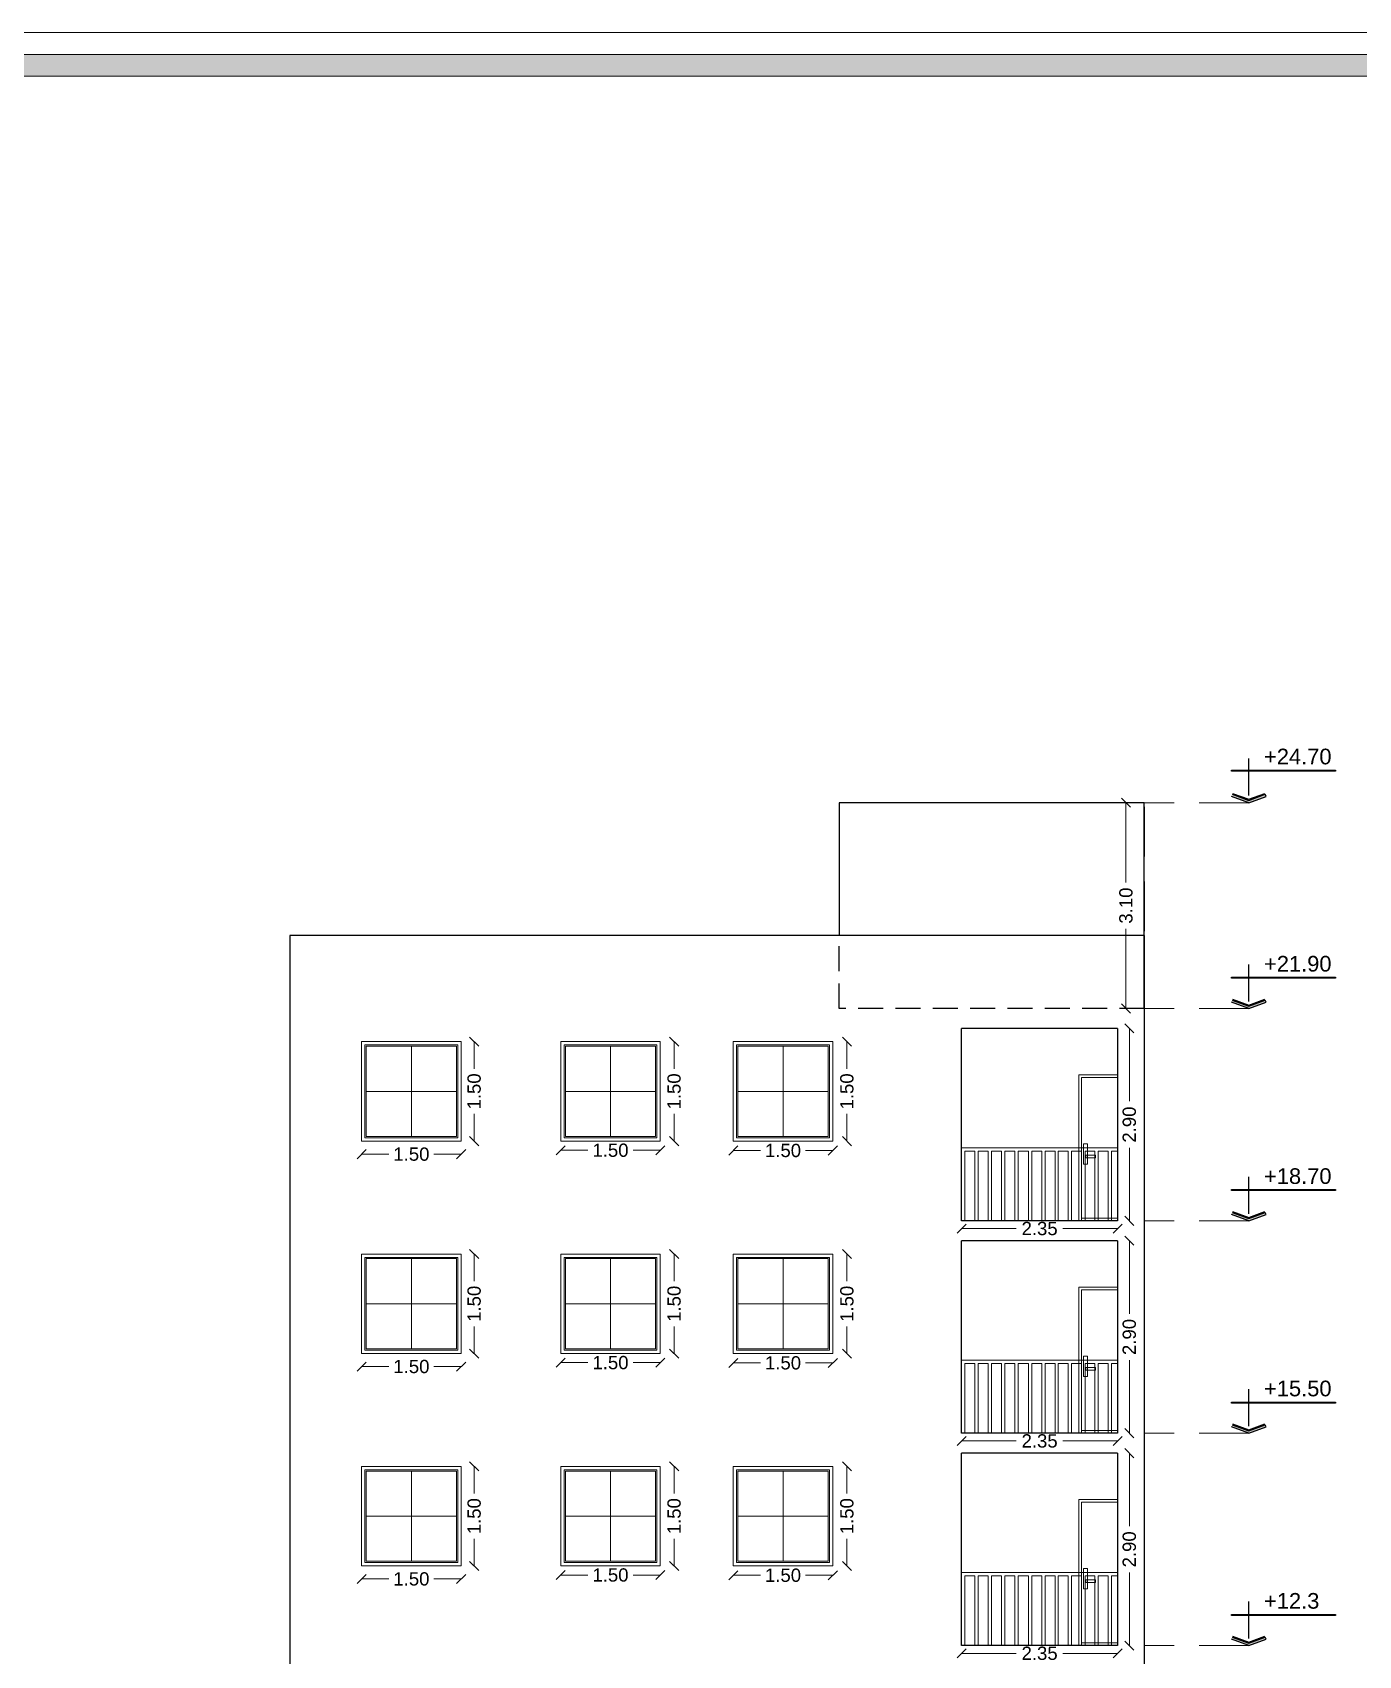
# Model space of a CAD drawing. Header units: metres. Extents: x -355 to 973, y -73 to 238.
# Drawn here: x -281.68 to -261.7, y 2.2 to 26.66 of the extents above; entities that cross this region are included whole.
import ezdxf

# ---------------------------------------------------------------- set-up
doc = ezdxf.new("R2010")
doc.units = ezdxf.units.M
doc.header["$LTSCALE"] = 3
doc.header["$MEASUREMENT"] = 0
for name, pattern in [('202$0$HIDDEN', [0.375, 0.25, -0.125]), ('DASHED2', [0.375, 0.25, -0.125]), ('HIDDEN2', [0.1875, 0.125, -0.0625])]:
    doc.linetypes.add(name, pattern=pattern)
for name, color, linetype, lineweight in [('.....13', 7, 'DASHED2', 13), ('05', 21, 'Continuous', 5), ('09', 120, 'Continuous', 9)]:
    doc.layers.add(name, color=color, linetype=linetype, lineweight=lineweight)
doc.styles.get("Standard").update_dxf_attribs({"font": 'arial.ttf'})
doc.dimstyles.new('ahmad', dxfattribs={"dimtxt": 0.2, "dimasz": 0.1375, "dimexe": 0, "dimexo": 0.0625, "dimgap": 0.09, "dimtad": 0, "dimzin": 0, "dimdsep": 46, "dimtxsty": 'Standard', "dimblk": 'OBLIQUE', "dimcen": 0.09, "dimclrd": 245, "dimclrt": 61, "dimadec": 0, "dimazin": 0, "dimtfac": 1, "dimtofl": 0, "dimtmove": 0, "dimatfit": 3, "dimldrblk": 'OBLIQUE', "dimfxl": 0, "dimfxlon": 1, "dimtolj": 1, "dimtzin": 0, "dimlwd": 13, "dimarcsym": 0})

# ---------------------------------------------------------------- blocks, each defined once
blk = doc.blocks.new('asidk')
at = {"layer": '09'}
for p, q in [((128.451, 86.95), (128.451, 85.59)), ((127.771, 86.27), (129.131, 86.27))]:
    blk.add_line(p, q, dxfattribs=at)
for points in [[(129.201, 87.02), (127.701, 87.02), (127.701, 85.52), (129.201, 85.52)], [(129.151, 86.97), (127.751, 86.97), (127.751, 85.57), (129.151, 85.57)], [(129.131, 86.95), (127.771, 86.95), (127.771, 85.59), (129.131, 85.59)]]:
    blk.add_lwpolyline(points, close=True, dxfattribs=at)
blk = doc.blocks.new('_Oblique')
at = {"color": 0, "linetype": 'ByBlock', "lineweight": -2}
blk.add_line((-0.5, -0.5), (0.5, 0.5), dxfattribs=at)
blk = doc.blocks.new('*D696')
at = {"color": 245, "lineweight": 13, "transparency": 16777216}
for p, q in [((-267.681, 2.236), (-266.858, 2.236)), ((-265.331, 2.236), (-266.154, 2.236))]:
    blk.add_line(p, q, dxfattribs=at)
at = {"layer": 'Defpoints', "color": 0, "transparency": 16777216}
for p in [(-267.681, 2.353), (-265.331, 2.353), (-265.331, 2.236)]:
    blk.add_point(p, dxfattribs=at)
at = {"color": 245, "lineweight": 13, "transparency": 16777216, "xscale": 0.1375, "yscale": 0.1375, "zscale": 0.1375, "rotation": 180}
blk.add_blockref('_Oblique', (-267.681, 2.236), dxfattribs=at)
at = {"color": 245, "lineweight": 13, "transparency": 16777216, "xscale": 0.1375, "yscale": 0.1375, "zscale": 0.1375}
blk.add_blockref('_Oblique', (-265.331, 2.236), dxfattribs=at)
at = {"color": 61, "transparency": 16777216, "insert": (-266.506, 2.236), "char_height": 0.2, "attachment_point": 5}
blk.add_mtext('\\A1;2.35', dxfattribs=at)
blk = doc.blocks.new('*D697')
at = {"color": 245, "lineweight": 13, "transparency": 16777216}
for p, q in [((-271.123, 3.412), (-270.713, 3.412)), ((-269.623, 3.412), (-270.033, 3.412))]:
    blk.add_line(p, q, dxfattribs=at)
at = {"layer": 'Defpoints', "color": 0, "transparency": 16777216}
for p in [(-271.123, 3.553), (-269.623, 3.553), (-271.123, 3.412)]:
    blk.add_point(p, dxfattribs=at)
at = {"color": 245, "lineweight": 13, "transparency": 16777216, "xscale": 0.1375, "yscale": 0.1375, "zscale": 0.1375, "rotation": 180}
blk.add_blockref('_Oblique', (-271.123, 3.412), dxfattribs=at)
at = {"color": 245, "lineweight": 13, "transparency": 16777216, "xscale": 0.1375, "yscale": 0.1375, "zscale": 0.1375}
blk.add_blockref('_Oblique', (-269.623, 3.412), dxfattribs=at)
at = {"color": 61, "transparency": 16777216, "insert": (-270.373, 3.412), "char_height": 0.2, "attachment_point": 5}
blk.add_mtext('\\A1;1.50', dxfattribs=at)
blk = doc.blocks.new('*D698')
at = {"color": 245, "lineweight": 13, "transparency": 16777216}
for p, q in [((-269.41, 5.053), (-269.41, 4.643)), ((-269.41, 3.553), (-269.41, 3.963))]:
    blk.add_line(p, q, dxfattribs=at)
at = {"layer": 'Defpoints', "color": 0, "transparency": 16777216}
for p in [(-269.623, 5.053), (-269.41, 5.053), (-269.623, 3.553)]:
    blk.add_point(p, dxfattribs=at)
at = {"color": 245, "lineweight": 13, "transparency": 16777216, "xscale": 0.1375, "yscale": 0.1375, "zscale": 0.1375}
for p, rotation in [((-269.41, 5.053), 90), ((-269.41, 3.553), 270)]:
    blk.add_blockref('_Oblique', p, dxfattribs=dict(at, rotation=rotation))
at = {"color": 61, "transparency": 16777216, "insert": (-269.41, 4.303), "char_height": 0.2, "attachment_point": 5, "rotation": 90}
blk.add_mtext('\\A1;1.50', dxfattribs=at)
blk = doc.blocks.new('*D699')
at = {"color": 245, "lineweight": 13, "transparency": 16777216}
for p, q in [((-272.014, 5.053), (-272.014, 4.643)), ((-272.014, 3.553), (-272.014, 3.963))]:
    blk.add_line(p, q, dxfattribs=at)
at = {"layer": 'Defpoints', "color": 0, "transparency": 16777216}
for p in [(-272.223, 5.053), (-272.014, 5.053), (-272.223, 3.553)]:
    blk.add_point(p, dxfattribs=at)
at = {"color": 245, "lineweight": 13, "transparency": 16777216, "xscale": 0.1375, "yscale": 0.1375, "zscale": 0.1375}
for p, rotation in [((-272.014, 5.053), 90), ((-272.014, 3.553), 270)]:
    blk.add_blockref('_Oblique', p, dxfattribs=dict(at, rotation=rotation))
at = {"color": 61, "transparency": 16777216, "insert": (-272.014, 4.303), "char_height": 0.2, "attachment_point": 5, "rotation": 90}
blk.add_mtext('\\A1;1.50', dxfattribs=at)
blk = doc.blocks.new('*D700')
at = {"color": 245, "lineweight": 13, "transparency": 16777216}
for p, q in [((-273.723, 3.416), (-273.313, 3.416)), ((-272.223, 3.416), (-272.633, 3.416))]:
    blk.add_line(p, q, dxfattribs=at)
at = {"layer": 'Defpoints', "color": 0, "transparency": 16777216}
for p in [(-273.723, 3.553), (-272.223, 3.553), (-272.223, 3.416)]:
    blk.add_point(p, dxfattribs=at)
at = {"color": 245, "lineweight": 13, "transparency": 16777216, "xscale": 0.1375, "yscale": 0.1375, "zscale": 0.1375, "rotation": 180}
blk.add_blockref('_Oblique', (-273.723, 3.416), dxfattribs=at)
at = {"color": 245, "lineweight": 13, "transparency": 16777216, "xscale": 0.1375, "yscale": 0.1375, "zscale": 0.1375}
blk.add_blockref('_Oblique', (-272.223, 3.416), dxfattribs=at)
at = {"color": 61, "transparency": 16777216, "insert": (-272.973, 3.416), "char_height": 0.2, "attachment_point": 5}
blk.add_mtext('\\A1;1.50', dxfattribs=at)
blk = doc.blocks.new('*D701')
at = {"color": 245, "lineweight": 13, "transparency": 16777216}
for p, q in [((-276.723, 3.357), (-276.313, 3.357)), ((-275.223, 3.357), (-275.633, 3.357))]:
    blk.add_line(p, q, dxfattribs=at)
at = {"layer": 'Defpoints', "color": 0, "transparency": 16777216}
for p in [(-276.723, 3.553), (-275.223, 3.553), (-275.223, 3.357)]:
    blk.add_point(p, dxfattribs=at)
at = {"color": 245, "lineweight": 13, "transparency": 16777216, "xscale": 0.1375, "yscale": 0.1375, "zscale": 0.1375, "rotation": 180}
blk.add_blockref('_Oblique', (-276.723, 3.357), dxfattribs=at)
at = {"color": 245, "lineweight": 13, "transparency": 16777216, "xscale": 0.1375, "yscale": 0.1375, "zscale": 0.1375}
blk.add_blockref('_Oblique', (-275.223, 3.357), dxfattribs=at)
at = {"color": 61, "transparency": 16777216, "insert": (-275.973, 3.357), "char_height": 0.2, "attachment_point": 5}
blk.add_mtext('\\A1;1.50', dxfattribs=at)
blk = doc.blocks.new('*D702')
at = {"color": 245, "lineweight": 13, "transparency": 16777216}
for p, q in [((-275.027, 5.053), (-275.027, 4.643)), ((-275.027, 3.553), (-275.027, 3.963))]:
    blk.add_line(p, q, dxfattribs=at)
at = {"layer": 'Defpoints', "color": 0, "transparency": 16777216}
for p in [(-275.223, 5.053), (-275.027, 5.053), (-275.223, 3.553)]:
    blk.add_point(p, dxfattribs=at)
at = {"color": 245, "lineweight": 13, "transparency": 16777216, "xscale": 0.1375, "yscale": 0.1375, "zscale": 0.1375}
for p, rotation in [((-275.027, 5.053), 90), ((-275.027, 3.553), 270)]:
    blk.add_blockref('_Oblique', p, dxfattribs=dict(at, rotation=rotation))
at = {"color": 61, "transparency": 16777216, "insert": (-275.027, 4.303), "char_height": 0.2, "attachment_point": 5, "rotation": 90}
blk.add_mtext('\\A1;1.50', dxfattribs=at)
blk = doc.blocks.new('*D703')
at = {"color": 245, "lineweight": 13, "transparency": 16777216}
for p, q in [((-265.154, 5.253), (-265.154, 4.154)), ((-265.154, 2.353), (-265.154, 3.452))]:
    blk.add_line(p, q, dxfattribs=at)
at = {"layer": 'Defpoints', "color": 0, "transparency": 16777216}
for p in [(-265.331, 5.253), (-265.331, 2.353), (-265.154, 2.353)]:
    blk.add_point(p, dxfattribs=at)
at = {"color": 245, "lineweight": 13, "transparency": 16777216, "xscale": 0.1375, "yscale": 0.1375, "zscale": 0.1375}
for p, rotation in [((-265.154, 5.253), 90), ((-265.154, 2.353), 270)]:
    blk.add_blockref('_Oblique', p, dxfattribs=dict(at, rotation=rotation))
at = {"color": 61, "transparency": 16777216, "insert": (-265.154, 3.803), "char_height": 0.2, "attachment_point": 5, "rotation": 90}
blk.add_mtext('\\A1;2.90', dxfattribs=at)
blk = doc.blocks.new('*D704')
at = {"color": 245, "lineweight": 13, "transparency": 16777216}
for p, q in [((-267.681, 5.436), (-266.858, 5.436)), ((-265.331, 5.436), (-266.154, 5.436))]:
    blk.add_line(p, q, dxfattribs=at)
at = {"layer": 'Defpoints', "color": 0, "transparency": 16777216}
for p in [(-267.681, 5.553), (-265.331, 5.553), (-265.331, 5.436)]:
    blk.add_point(p, dxfattribs=at)
at = {"color": 245, "lineweight": 13, "transparency": 16777216, "xscale": 0.1375, "yscale": 0.1375, "zscale": 0.1375, "rotation": 180}
blk.add_blockref('_Oblique', (-267.681, 5.436), dxfattribs=at)
at = {"color": 245, "lineweight": 13, "transparency": 16777216, "xscale": 0.1375, "yscale": 0.1375, "zscale": 0.1375}
blk.add_blockref('_Oblique', (-265.331, 5.436), dxfattribs=at)
at = {"color": 61, "transparency": 16777216, "insert": (-266.506, 5.436), "char_height": 0.2, "attachment_point": 5}
blk.add_mtext('\\A1;2.35', dxfattribs=at)
blk = doc.blocks.new('*D705')
at = {"color": 245, "lineweight": 13, "transparency": 16777216}
for p, q in [((-271.123, 6.612), (-270.713, 6.612)), ((-269.623, 6.612), (-270.033, 6.612))]:
    blk.add_line(p, q, dxfattribs=at)
at = {"layer": 'Defpoints', "color": 0, "transparency": 16777216}
for p in [(-271.123, 6.753), (-271.123, 6.612), (-269.623, 6.753)]:
    blk.add_point(p, dxfattribs=at)
at = {"color": 245, "lineweight": 13, "transparency": 16777216, "xscale": 0.1375, "yscale": 0.1375, "zscale": 0.1375, "rotation": 180}
blk.add_blockref('_Oblique', (-271.123, 6.612), dxfattribs=at)
at = {"color": 245, "lineweight": 13, "transparency": 16777216, "xscale": 0.1375, "yscale": 0.1375, "zscale": 0.1375}
blk.add_blockref('_Oblique', (-269.623, 6.612), dxfattribs=at)
at = {"color": 61, "transparency": 16777216, "insert": (-270.373, 6.612), "char_height": 0.2, "attachment_point": 5}
blk.add_mtext('\\A1;1.50', dxfattribs=at)
blk = doc.blocks.new('*D706')
at = {"color": 245, "lineweight": 13, "transparency": 16777216}
for p, q in [((-269.41, 8.253), (-269.41, 7.843)), ((-269.41, 6.753), (-269.41, 7.163))]:
    blk.add_line(p, q, dxfattribs=at)
at = {"layer": 'Defpoints', "color": 0, "transparency": 16777216}
for p in [(-269.623, 8.253), (-269.41, 8.253), (-269.623, 6.753)]:
    blk.add_point(p, dxfattribs=at)
at = {"color": 245, "lineweight": 13, "transparency": 16777216, "xscale": 0.1375, "yscale": 0.1375, "zscale": 0.1375}
for p, rotation in [((-269.41, 8.253), 90), ((-269.41, 6.753), 270)]:
    blk.add_blockref('_Oblique', p, dxfattribs=dict(at, rotation=rotation))
at = {"color": 61, "transparency": 16777216, "insert": (-269.41, 7.503), "char_height": 0.2, "attachment_point": 5, "rotation": 90}
blk.add_mtext('\\A1;1.50', dxfattribs=at)
blk = doc.blocks.new('*D707')
at = {"color": 245, "lineweight": 13, "transparency": 16777216}
for p, q in [((-272.014, 8.253), (-272.014, 7.843)), ((-272.014, 6.753), (-272.014, 7.163))]:
    blk.add_line(p, q, dxfattribs=at)
at = {"layer": 'Defpoints', "color": 0, "transparency": 16777216}
for p in [(-272.223, 8.253), (-272.014, 8.253), (-272.223, 6.753)]:
    blk.add_point(p, dxfattribs=at)
at = {"color": 245, "lineweight": 13, "transparency": 16777216, "xscale": 0.1375, "yscale": 0.1375, "zscale": 0.1375}
for p, rotation in [((-272.014, 8.253), 90), ((-272.014, 6.753), 270)]:
    blk.add_blockref('_Oblique', p, dxfattribs=dict(at, rotation=rotation))
at = {"color": 61, "transparency": 16777216, "insert": (-272.014, 7.503), "char_height": 0.2, "attachment_point": 5, "rotation": 90}
blk.add_mtext('\\A1;1.50', dxfattribs=at)
blk = doc.blocks.new('*D708')
at = {"color": 245, "lineweight": 13, "transparency": 16777216}
for p, q in [((-273.723, 6.616), (-273.313, 6.616)), ((-272.223, 6.616), (-272.633, 6.616))]:
    blk.add_line(p, q, dxfattribs=at)
at = {"layer": 'Defpoints', "color": 0, "transparency": 16777216}
for p in [(-273.723, 6.753), (-272.223, 6.753), (-272.223, 6.616)]:
    blk.add_point(p, dxfattribs=at)
at = {"color": 245, "lineweight": 13, "transparency": 16777216, "xscale": 0.1375, "yscale": 0.1375, "zscale": 0.1375, "rotation": 180}
blk.add_blockref('_Oblique', (-273.723, 6.616), dxfattribs=at)
at = {"color": 245, "lineweight": 13, "transparency": 16777216, "xscale": 0.1375, "yscale": 0.1375, "zscale": 0.1375}
blk.add_blockref('_Oblique', (-272.223, 6.616), dxfattribs=at)
at = {"color": 61, "transparency": 16777216, "insert": (-272.973, 6.616), "char_height": 0.2, "attachment_point": 5}
blk.add_mtext('\\A1;1.50', dxfattribs=at)
blk = doc.blocks.new('*D709')
at = {"color": 245, "lineweight": 13, "transparency": 16777216}
for p, q in [((-276.723, 6.557), (-276.313, 6.557)), ((-275.223, 6.557), (-275.633, 6.557))]:
    blk.add_line(p, q, dxfattribs=at)
at = {"layer": 'Defpoints', "color": 0, "transparency": 16777216}
for p in [(-276.723, 6.753), (-275.223, 6.753), (-275.223, 6.557)]:
    blk.add_point(p, dxfattribs=at)
at = {"color": 245, "lineweight": 13, "transparency": 16777216, "xscale": 0.1375, "yscale": 0.1375, "zscale": 0.1375, "rotation": 180}
blk.add_blockref('_Oblique', (-276.723, 6.557), dxfattribs=at)
at = {"color": 245, "lineweight": 13, "transparency": 16777216, "xscale": 0.1375, "yscale": 0.1375, "zscale": 0.1375}
blk.add_blockref('_Oblique', (-275.223, 6.557), dxfattribs=at)
at = {"color": 61, "transparency": 16777216, "insert": (-275.973, 6.557), "char_height": 0.2, "attachment_point": 5}
blk.add_mtext('\\A1;1.50', dxfattribs=at)
blk = doc.blocks.new('*D710')
at = {"color": 245, "lineweight": 13, "transparency": 16777216}
for p, q in [((-275.027, 8.253), (-275.027, 7.843)), ((-275.027, 6.753), (-275.027, 7.163))]:
    blk.add_line(p, q, dxfattribs=at)
at = {"layer": 'Defpoints', "color": 0, "transparency": 16777216}
for p in [(-275.223, 8.253), (-275.027, 8.253), (-275.223, 6.753)]:
    blk.add_point(p, dxfattribs=at)
at = {"color": 245, "lineweight": 13, "transparency": 16777216, "xscale": 0.1375, "yscale": 0.1375, "zscale": 0.1375}
for p, rotation in [((-275.027, 8.253), 90), ((-275.027, 6.753), 270)]:
    blk.add_blockref('_Oblique', p, dxfattribs=dict(at, rotation=rotation))
at = {"color": 61, "transparency": 16777216, "insert": (-275.027, 7.503), "char_height": 0.2, "attachment_point": 5, "rotation": 90}
blk.add_mtext('\\A1;1.50', dxfattribs=at)
blk = doc.blocks.new('*D711')
at = {"color": 245, "lineweight": 13, "transparency": 16777216}
for p, q in [((-265.154, 8.453), (-265.154, 7.354)), ((-265.154, 5.553), (-265.154, 6.652))]:
    blk.add_line(p, q, dxfattribs=at)
at = {"layer": 'Defpoints', "color": 0, "transparency": 16777216}
for p in [(-265.331, 8.453), (-265.331, 5.553), (-265.154, 5.553)]:
    blk.add_point(p, dxfattribs=at)
at = {"color": 245, "lineweight": 13, "transparency": 16777216, "xscale": 0.1375, "yscale": 0.1375, "zscale": 0.1375}
for p, rotation in [((-265.154, 8.453), 90), ((-265.154, 5.553), 270)]:
    blk.add_blockref('_Oblique', p, dxfattribs=dict(at, rotation=rotation))
at = {"color": 61, "transparency": 16777216, "insert": (-265.154, 7.003), "char_height": 0.2, "attachment_point": 5, "rotation": 90}
blk.add_mtext('\\A1;2.90', dxfattribs=at)
blk = doc.blocks.new('*D712')
at = {"color": 245, "lineweight": 13, "transparency": 16777216}
for p, q in [((-267.681, 8.636), (-266.858, 8.636)), ((-265.331, 8.636), (-266.154, 8.636))]:
    blk.add_line(p, q, dxfattribs=at)
at = {"layer": 'Defpoints', "color": 0, "transparency": 16777216}
for p in [(-267.681, 8.753), (-265.331, 8.753), (-265.331, 8.636)]:
    blk.add_point(p, dxfattribs=at)
at = {"color": 245, "lineweight": 13, "transparency": 16777216, "xscale": 0.1375, "yscale": 0.1375, "zscale": 0.1375, "rotation": 180}
blk.add_blockref('_Oblique', (-267.681, 8.636), dxfattribs=at)
at = {"color": 245, "lineweight": 13, "transparency": 16777216, "xscale": 0.1375, "yscale": 0.1375, "zscale": 0.1375}
blk.add_blockref('_Oblique', (-265.331, 8.636), dxfattribs=at)
at = {"color": 61, "transparency": 16777216, "insert": (-266.506, 8.636), "char_height": 0.2, "attachment_point": 5}
blk.add_mtext('\\A1;2.35', dxfattribs=at)
blk = doc.blocks.new('*D713')
at = {"color": 245, "lineweight": 13, "transparency": 16777216}
for p, q in [((-271.123, 9.812), (-270.713, 9.812)), ((-269.623, 9.812), (-270.033, 9.812))]:
    blk.add_line(p, q, dxfattribs=at)
at = {"layer": 'Defpoints', "color": 0, "transparency": 16777216}
for p in [(-271.123, 9.953), (-271.123, 9.812), (-269.623, 9.953)]:
    blk.add_point(p, dxfattribs=at)
at = {"color": 245, "lineweight": 13, "transparency": 16777216, "xscale": 0.1375, "yscale": 0.1375, "zscale": 0.1375, "rotation": 180}
blk.add_blockref('_Oblique', (-271.123, 9.812), dxfattribs=at)
at = {"color": 245, "lineweight": 13, "transparency": 16777216, "xscale": 0.1375, "yscale": 0.1375, "zscale": 0.1375}
blk.add_blockref('_Oblique', (-269.623, 9.812), dxfattribs=at)
at = {"color": 61, "transparency": 16777216, "insert": (-270.373, 9.812), "char_height": 0.2, "attachment_point": 5}
blk.add_mtext('\\A1;1.50', dxfattribs=at)
blk = doc.blocks.new('*D714')
at = {"color": 245, "lineweight": 13, "transparency": 16777216}
for p, q in [((-269.41, 11.453), (-269.41, 11.043)), ((-269.41, 9.953), (-269.41, 10.363))]:
    blk.add_line(p, q, dxfattribs=at)
at = {"layer": 'Defpoints', "color": 0, "transparency": 16777216}
for p in [(-269.623, 11.453), (-269.41, 11.453), (-269.623, 9.953)]:
    blk.add_point(p, dxfattribs=at)
at = {"color": 245, "lineweight": 13, "transparency": 16777216, "xscale": 0.1375, "yscale": 0.1375, "zscale": 0.1375}
for p, rotation in [((-269.41, 11.453), 90), ((-269.41, 9.953), 270)]:
    blk.add_blockref('_Oblique', p, dxfattribs=dict(at, rotation=rotation))
at = {"color": 61, "transparency": 16777216, "insert": (-269.41, 10.703), "char_height": 0.2, "attachment_point": 5, "rotation": 90}
blk.add_mtext('\\A1;1.50', dxfattribs=at)
blk = doc.blocks.new('*D715')
at = {"color": 245, "lineweight": 13, "transparency": 16777216}
for p, q in [((-272.014, 11.453), (-272.014, 11.043)), ((-272.014, 9.953), (-272.014, 10.363))]:
    blk.add_line(p, q, dxfattribs=at)
at = {"layer": 'Defpoints', "color": 0, "transparency": 16777216}
for p in [(-272.223, 11.453), (-272.014, 11.453), (-272.223, 9.953)]:
    blk.add_point(p, dxfattribs=at)
at = {"color": 245, "lineweight": 13, "transparency": 16777216, "xscale": 0.1375, "yscale": 0.1375, "zscale": 0.1375}
for p, rotation in [((-272.014, 11.453), 90), ((-272.014, 9.953), 270)]:
    blk.add_blockref('_Oblique', p, dxfattribs=dict(at, rotation=rotation))
at = {"color": 61, "transparency": 16777216, "insert": (-272.014, 10.703), "char_height": 0.2, "attachment_point": 5, "rotation": 90}
blk.add_mtext('\\A1;1.50', dxfattribs=at)
blk = doc.blocks.new('*D716')
at = {"color": 245, "lineweight": 13, "transparency": 16777216}
for p, q in [((-273.723, 9.816), (-273.313, 9.816)), ((-272.223, 9.816), (-272.633, 9.816))]:
    blk.add_line(p, q, dxfattribs=at)
at = {"layer": 'Defpoints', "color": 0, "transparency": 16777216}
for p in [(-273.723, 9.953), (-272.223, 9.953), (-272.223, 9.816)]:
    blk.add_point(p, dxfattribs=at)
at = {"color": 245, "lineweight": 13, "transparency": 16777216, "xscale": 0.1375, "yscale": 0.1375, "zscale": 0.1375, "rotation": 180}
blk.add_blockref('_Oblique', (-273.723, 9.816), dxfattribs=at)
at = {"color": 245, "lineweight": 13, "transparency": 16777216, "xscale": 0.1375, "yscale": 0.1375, "zscale": 0.1375}
blk.add_blockref('_Oblique', (-272.223, 9.816), dxfattribs=at)
at = {"color": 61, "transparency": 16777216, "insert": (-272.973, 9.816), "char_height": 0.2, "attachment_point": 5}
blk.add_mtext('\\A1;1.50', dxfattribs=at)
blk = doc.blocks.new('*D717')
at = {"color": 245, "lineweight": 13, "transparency": 16777216}
for p, q in [((-276.723, 9.757), (-276.313, 9.757)), ((-275.223, 9.757), (-275.633, 9.757))]:
    blk.add_line(p, q, dxfattribs=at)
at = {"layer": 'Defpoints', "color": 0, "transparency": 16777216}
for p in [(-276.723, 9.953), (-275.223, 9.953), (-275.223, 9.757)]:
    blk.add_point(p, dxfattribs=at)
at = {"color": 245, "lineweight": 13, "transparency": 16777216, "xscale": 0.1375, "yscale": 0.1375, "zscale": 0.1375, "rotation": 180}
blk.add_blockref('_Oblique', (-276.723, 9.757), dxfattribs=at)
at = {"color": 245, "lineweight": 13, "transparency": 16777216, "xscale": 0.1375, "yscale": 0.1375, "zscale": 0.1375}
blk.add_blockref('_Oblique', (-275.223, 9.757), dxfattribs=at)
at = {"color": 61, "transparency": 16777216, "insert": (-275.973, 9.757), "char_height": 0.2, "attachment_point": 5}
blk.add_mtext('\\A1;1.50', dxfattribs=at)
blk = doc.blocks.new('*D718')
at = {"color": 245, "lineweight": 13, "transparency": 16777216}
for p, q in [((-275.027, 11.453), (-275.027, 11.043)), ((-275.027, 9.953), (-275.027, 10.363))]:
    blk.add_line(p, q, dxfattribs=at)
at = {"layer": 'Defpoints', "color": 0, "transparency": 16777216}
for p in [(-275.223, 11.453), (-275.027, 11.453), (-275.223, 9.953)]:
    blk.add_point(p, dxfattribs=at)
at = {"color": 245, "lineweight": 13, "transparency": 16777216, "xscale": 0.1375, "yscale": 0.1375, "zscale": 0.1375}
for p, rotation in [((-275.027, 11.453), 90), ((-275.027, 9.953), 270)]:
    blk.add_blockref('_Oblique', p, dxfattribs=dict(at, rotation=rotation))
at = {"color": 61, "transparency": 16777216, "insert": (-275.027, 10.703), "char_height": 0.2, "attachment_point": 5, "rotation": 90}
blk.add_mtext('\\A1;1.50', dxfattribs=at)
blk = doc.blocks.new('*D719')
at = {"color": 245, "lineweight": 13, "transparency": 16777216}
for p, q in [((-265.154, 11.653), (-265.154, 10.554)), ((-265.154, 8.753), (-265.154, 9.852))]:
    blk.add_line(p, q, dxfattribs=at)
at = {"layer": 'Defpoints', "color": 0, "transparency": 16777216}
for p in [(-265.331, 11.653), (-265.331, 8.753), (-265.154, 8.753)]:
    blk.add_point(p, dxfattribs=at)
at = {"color": 245, "lineweight": 13, "transparency": 16777216, "xscale": 0.1375, "yscale": 0.1375, "zscale": 0.1375}
for p, rotation in [((-265.154, 11.653), 90), ((-265.154, 8.753), 270)]:
    blk.add_blockref('_Oblique', p, dxfattribs=dict(at, rotation=rotation))
at = {"color": 61, "transparency": 16777216, "insert": (-265.154, 10.203), "char_height": 0.2, "attachment_point": 5, "rotation": 90}
blk.add_mtext('\\A1;2.90', dxfattribs=at)
blk = doc.blocks.new('*D913')
at = {"color": 245, "lineweight": 13, "transparency": 16777216}
for p, q in [((-265.205, 15.053), (-265.205, 13.853)), ((-265.205, 11.953), (-265.205, 13.154))]:
    blk.add_line(p, q, dxfattribs=at)
at = {"layer": 'Defpoints', "color": 0, "transparency": 16777216}
for p in [(-265.205, 15.053), (-264.928, 15.053), (-264.928, 11.953)]:
    blk.add_point(p, dxfattribs=at)
at = {"color": 245, "lineweight": 13, "transparency": 16777216, "xscale": 0.1375, "yscale": 0.1375, "zscale": 0.1375}
for p, rotation in [((-265.205, 15.053), 90), ((-265.205, 11.953), 270)]:
    blk.add_blockref('_Oblique', p, dxfattribs=dict(at, rotation=rotation))
at = {"color": 61, "transparency": 16777216, "insert": (-265.205, 13.503), "char_height": 0.2, "attachment_point": 5, "rotation": 90}
blk.add_mtext('\\A1;3.10', dxfattribs=at)

msp = doc.modelspace()

# ---------------------------------------------------------------- hatches: boundary and pattern name
at = {"lineweight": -3}
for points in [[(-263.354, 15.053), (-263.094, 15.149), (-263.106, 15.18), (-263.354, 15.088), (-263.603, 15.18), (-263.615, 15.149)], [(-263.354, 11.953), (-263.094, 12.049), (-263.106, 12.08), (-263.354, 11.988), (-263.603, 12.08), (-263.615, 12.049)], [(-263.354, 11.953), (-263.094, 12.049), (-263.106, 12.08), (-263.354, 11.988), (-263.603, 12.08), (-263.615, 12.049)], [(-263.354, 8.753), (-263.094, 8.849), (-263.106, 8.88), (-263.354, 8.788), (-263.603, 8.88), (-263.615, 8.849)], [(-263.354, 5.553), (-263.094, 5.649), (-263.106, 5.68), (-263.354, 5.588), (-263.603, 5.68), (-263.615, 5.649)], [(-263.354, 2.353), (-263.094, 2.449), (-263.106, 2.48), (-263.354, 2.388), (-263.603, 2.48), (-263.615, 2.449)]]:
    msp.add_hatch(color=256, dxfattribs=at).paths.add_polyline_path(points)
at = {"layer": '05'}
h = msp.add_hatch(color=256, dxfattribs=at)
h.paths.add_polyline_path([(-247.456, 26.328), (-247.456, -19.209), (-313.041, -19.209), (-313.041, 26.328)])
h.paths.add_polyline_path([(-247.786, -18.879), (-312.71, -18.879), (-312.71, 25.998), (-247.786, 25.998)], flags=16)

# ---------------------------------------------------------------- linework, layer by layer
at = {"layer": '.....13'}
for p, q in [((-263.354, 15.053), (-264.928, 15.053)), ((-263.354, 11.953), (-264.928, 11.953)), ((-263.354, 11.953), (-264.928, 11.953)), ((-263.354, 8.753), (-264.928, 8.753)), ((-263.354, 5.553), (-264.928, 5.553)), ((-263.354, 2.353), (-264.928, 2.353))]:
    msp.add_line(p, q, dxfattribs=at)
at = {"lineweight": -3}
for p, q in [((-263.354, 15.16), (-263.354, 15.717)), ((-263.613, 15.545), (-262.045, 15.545)), ((-263.603, 15.18), (-263.354, 15.088)), ((-263.598, 15.193), (-263.354, 15.104)), ((-263.354, 15.104), (-263.111, 15.193)), ((-263.354, 15.088), (-263.106, 15.18)), ((-263.094, 15.149), (-263.106, 15.18)), ((-263.354, 15.053), (-263.615, 15.149)), ((-263.354, 15.053), (-263.094, 15.149)), ((-263.354, 12.06), (-263.354, 12.617)), ((-263.354, 12.06), (-263.354, 12.617)), ((-263.613, 12.423), (-262.045, 12.423)), ((-263.613, 12.423), (-262.045, 12.423)), ((-263.354, 11.953), (-263.615, 12.049)), ((-263.354, 11.953), (-263.615, 12.049)), ((-263.603, 12.08), (-263.354, 11.988)), ((-263.603, 12.08), (-263.354, 11.988)), ((-263.598, 12.093), (-263.354, 12.004)), ((-263.598, 12.093), (-263.354, 12.004)), ((-263.354, 12.004), (-263.111, 12.093)), ((-263.354, 12.004), (-263.111, 12.093)), ((-263.354, 11.988), (-263.106, 12.08)), ((-263.354, 11.988), (-263.106, 12.08)), ((-263.354, 11.953), (-263.094, 12.049)), ((-263.354, 11.953), (-263.094, 12.049)), ((-263.094, 12.049), (-263.106, 12.08)), ((-263.094, 12.049), (-263.106, 12.08)), ((-263.354, 8.86), (-263.354, 9.417)), ((-263.613, 9.223), (-262.045, 9.223)), ((-263.354, 8.753), (-263.615, 8.849)), ((-263.603, 8.88), (-263.354, 8.788)), ((-263.598, 8.893), (-263.354, 8.804)), ((-263.354, 8.804), (-263.111, 8.893)), ((-263.354, 8.788), (-263.106, 8.88)), ((-263.354, 8.753), (-263.094, 8.849)), ((-263.094, 8.849), (-263.106, 8.88)), ((-263.354, 5.66), (-263.354, 6.217)), ((-263.613, 6.023), (-262.045, 6.023)), ((-263.354, 5.553), (-263.615, 5.649)), ((-263.603, 5.68), (-263.354, 5.588)), ((-263.598, 5.693), (-263.354, 5.604)), ((-263.354, 5.604), (-263.111, 5.693)), ((-263.354, 5.588), (-263.106, 5.68)), ((-263.354, 5.553), (-263.094, 5.649)), ((-263.094, 5.649), (-263.106, 5.68)), ((-263.354, 2.46), (-263.354, 3.017)), ((-263.613, 2.823), (-262.045, 2.823)), ((-263.354, 2.353), (-263.615, 2.449)), ((-263.603, 2.48), (-263.354, 2.388)), ((-263.598, 2.493), (-263.354, 2.404)), ((-263.354, 2.404), (-263.111, 2.493)), ((-263.354, 2.388), (-263.106, 2.48)), ((-263.354, 2.353), (-263.094, 2.449)), ((-263.094, 2.449), (-263.106, 2.48))]:
    msp.add_line(p, q, dxfattribs=at)
for p, q in [((-264.928, 15.053), (-269.528, 15.053)), ((-269.528, 15.053), (-269.528, 14.993)), ((-269.528, 14.993), (-269.528, 13.053)), ((-264.928, 14.753), (-264.928, 15.053)), ((-264.928, 13.053), (-264.928, 14.993)), ((-264.928, 14.453), (-264.928, 14.753)), ((-264.928, 11.953), (-264.928, 14.453)), ((-264.928, 13.053), (-277.805, 13.053)), ((-277.805, 13.053), (-277.805, 11.953)), ((-264.928, 13.053), (-264.928, -9.947)), ((-277.805, 11.953), (-277.805, -9.947)), ((-265.331, 11.653), (-267.681, 11.653)), ((-267.681, 8.753), (-267.681, 11.653)), ((-265.331, 11.653), (-265.331, 8.753)), ((-265.331, 8.753), (-267.681, 8.753)), ((-265.331, 8.453), (-267.681, 8.453)), ((-267.681, 5.553), (-267.681, 8.453)), ((-265.331, 8.453), (-265.331, 5.553)), ((-265.331, 5.553), (-267.681, 5.553)), ((-265.331, 5.253), (-267.681, 5.253)), ((-267.681, 2.353), (-267.681, 5.253)), ((-265.331, 5.253), (-265.331, 2.353)), ((-265.331, 2.353), (-267.681, 2.353))]:
    msp.add_line(p, q)
at = {"linetype": '202$0$HIDDEN'}
msp.add_line((-264.928, 14.993), (-264.928, 12.493), dxfattribs=at)
at = {"linetype": 'HIDDEN2'}
for p, q in [((-269.528, 11.953), (-269.528, 13.053)), ((-264.928, 11.953), (-269.528, 11.953))]:
    msp.add_line(p, q, dxfattribs=at)
at = {"lineweight": -3}
for points in [[(-263.613, 15.545), (-262.045, 15.545), (-262.045, 15.53), (-263.613, 15.53)], [(-263.613, 12.423), (-262.045, 12.423), (-262.045, 12.408), (-263.613, 12.408)], [(-263.613, 12.423), (-262.045, 12.423), (-262.045, 12.408), (-263.613, 12.408)], [(-263.613, 9.223), (-262.045, 9.223), (-262.045, 9.208), (-263.613, 9.208)], [(-263.613, 6.023), (-262.045, 6.023), (-262.045, 6.008), (-263.613, 6.008)], [(-263.613, 2.823), (-262.045, 2.823), (-262.045, 2.808), (-263.613, 2.808)]]:
    msp.add_lwpolyline(points, close=True, dxfattribs=at)
at = {"layer": '05'}
for p, q in [((-267.681, 8.753), (-267.681, 9.853)), ((-267.681, 8.753), (-267.681, 9.853)), ((-267.681, 9.853), (-265.331, 9.853)), ((-267.631, 8.753), (-267.631, 9.803)), ((-267.631, 9.803), (-267.481, 9.803)), ((-267.481, 8.753), (-267.481, 9.803)), ((-267.431, 8.753), (-267.431, 9.803)), ((-267.431, 9.803), (-267.281, 9.803)), ((-267.281, 8.753), (-267.281, 9.803)), ((-267.231, 8.753), (-267.231, 9.803)), ((-267.231, 9.803), (-267.078, 9.803)), ((-267.078, 8.753), (-267.078, 9.803)), ((-267.028, 9.803), (-266.878, 9.803)), ((-267.028, 8.753), (-267.028, 9.803)), ((-266.878, 8.753), (-266.878, 9.803)), ((-266.828, 9.803), (-266.673, 9.803)), ((-266.828, 8.753), (-266.828, 9.803)), ((-266.673, 8.753), (-266.673, 9.803)), ((-266.623, 9.803), (-266.473, 9.803)), ((-266.623, 8.753), (-266.623, 9.803)), ((-266.473, 8.753), (-266.473, 9.803)), ((-266.423, 9.803), (-266.274, 9.803)), ((-266.423, 8.753), (-266.423, 9.803)), ((-266.274, 8.753), (-266.274, 9.803)), ((-266.224, 9.803), (-266.074, 9.803)), ((-266.224, 8.753), (-266.224, 9.803)), ((-266.074, 8.753), (-266.074, 9.803)), ((-266.024, 9.803), (-265.874, 9.803)), ((-266.024, 8.753), (-266.024, 9.803)), ((-265.874, 8.753), (-265.874, 9.803)), ((-265.822, 9.803), (-265.672, 9.803)), ((-265.822, 8.753), (-265.822, 9.803)), ((-265.672, 8.753), (-265.672, 9.803)), ((-265.622, 9.803), (-265.472, 9.803)), ((-265.622, 8.753), (-265.622, 9.803)), ((-265.472, 8.753), (-265.472, 9.803)), ((-265.422, 9.803), (-265.331, 9.803)), ((-265.422, 8.753), (-265.422, 9.803)), ((-267.681, 5.553), (-267.681, 6.653)), ((-267.681, 5.553), (-267.681, 6.653)), ((-267.681, 6.653), (-265.331, 6.653)), ((-267.631, 5.553), (-267.631, 6.603)), ((-267.631, 6.603), (-267.481, 6.603)), ((-267.481, 5.553), (-267.481, 6.603)), ((-267.431, 5.553), (-267.431, 6.603)), ((-267.431, 6.603), (-267.281, 6.603)), ((-267.281, 5.553), (-267.281, 6.603)), ((-267.231, 5.553), (-267.231, 6.603)), ((-267.231, 6.603), (-267.078, 6.603)), ((-267.078, 5.553), (-267.078, 6.603)), ((-267.028, 6.603), (-266.878, 6.603)), ((-267.028, 5.553), (-267.028, 6.603)), ((-266.878, 5.553), (-266.878, 6.603)), ((-266.828, 6.603), (-266.673, 6.603)), ((-266.828, 5.553), (-266.828, 6.603)), ((-266.673, 5.553), (-266.673, 6.603)), ((-266.623, 6.603), (-266.473, 6.603)), ((-266.623, 5.553), (-266.623, 6.603)), ((-266.473, 5.553), (-266.473, 6.603)), ((-266.423, 6.603), (-266.274, 6.603)), ((-266.423, 5.553), (-266.423, 6.603)), ((-266.274, 5.553), (-266.274, 6.603)), ((-266.224, 6.603), (-266.074, 6.603)), ((-266.224, 5.553), (-266.224, 6.603)), ((-266.074, 5.553), (-266.074, 6.603)), ((-266.024, 6.603), (-265.874, 6.603)), ((-266.024, 5.553), (-266.024, 6.603)), ((-265.874, 5.553), (-265.874, 6.603)), ((-265.822, 6.603), (-265.672, 6.603)), ((-265.822, 5.553), (-265.822, 6.603)), ((-265.672, 5.553), (-265.672, 6.603)), ((-265.622, 6.603), (-265.472, 6.603)), ((-265.622, 5.553), (-265.622, 6.603)), ((-265.472, 5.553), (-265.472, 6.603)), ((-265.422, 6.603), (-265.331, 6.603)), ((-265.422, 5.553), (-265.422, 6.603)), ((-265.331, 5.253), (-267.681, 5.253)), ((-267.681, 2.353), (-267.681, 3.453)), ((-267.681, 2.353), (-267.681, 3.453)), ((-267.681, 3.453), (-265.331, 3.453)), ((-267.631, 2.353), (-267.631, 3.403)), ((-267.631, 3.403), (-267.481, 3.403)), ((-267.481, 2.353), (-267.481, 3.403)), ((-267.431, 2.353), (-267.431, 3.403)), ((-267.431, 3.403), (-267.281, 3.403)), ((-267.281, 2.353), (-267.281, 3.403)), ((-267.231, 2.353), (-267.231, 3.403)), ((-267.231, 3.403), (-267.078, 3.403)), ((-267.078, 2.353), (-267.078, 3.403)), ((-267.028, 3.403), (-266.878, 3.403)), ((-267.028, 2.353), (-267.028, 3.403)), ((-266.878, 2.353), (-266.878, 3.403)), ((-266.828, 3.403), (-266.673, 3.403)), ((-266.828, 2.353), (-266.828, 3.403)), ((-266.673, 2.353), (-266.673, 3.403)), ((-266.623, 3.403), (-266.473, 3.403)), ((-266.623, 2.353), (-266.623, 3.403)), ((-266.473, 2.353), (-266.473, 3.403)), ((-266.423, 3.403), (-266.274, 3.403)), ((-266.423, 2.353), (-266.423, 3.403)), ((-266.274, 2.353), (-266.274, 3.403)), ((-266.224, 3.403), (-266.074, 3.403)), ((-266.224, 2.353), (-266.224, 3.403)), ((-266.074, 2.353), (-266.074, 3.403)), ((-266.024, 3.403), (-265.874, 3.403)), ((-266.024, 2.353), (-266.024, 3.403)), ((-265.874, 2.353), (-265.874, 3.403)), ((-265.822, 3.403), (-265.672, 3.403)), ((-265.822, 2.353), (-265.822, 3.403)), ((-265.672, 2.353), (-265.672, 3.403)), ((-265.622, 3.403), (-265.472, 3.403)), ((-265.622, 2.353), (-265.622, 3.403)), ((-265.472, 2.353), (-265.472, 3.403)), ((-265.422, 3.403), (-265.331, 3.403)), ((-265.422, 2.353), (-265.422, 3.403))]:
    msp.add_line(p, q, dxfattribs=at)
for points in [[(-247.125, 26.659), (-313.371, 26.659), (-313.371, -19.54), (-247.125, -19.54)], [(-247.456, 26.328), (-313.041, 26.328), (-313.041, -19.209), (-247.456, -19.209)], [(-247.786, 25.998), (-312.71, 25.998), (-312.71, -18.879), (-247.786, -18.879)]]:
    msp.add_lwpolyline(points, close=True, dxfattribs=at)
at = {"layer": '09'}
for p, q in [((-265.914, 8.753), (-265.914, 9.853)), ((-265.809, 9.704), (-265.809, 9.744)), ((-265.809, 9.744), (-265.664, 9.744)), ((-265.664, 9.704), (-265.809, 9.704)), ((-265.664, 9.744), (-265.664, 9.704)), ((-265.331, 8.753), (-265.914, 8.753)), ((-265.331, 8.793), (-265.874, 8.793)), ((-265.914, 5.553), (-265.914, 6.653)), ((-265.809, 6.504), (-265.809, 6.544)), ((-265.809, 6.544), (-265.664, 6.544)), ((-265.664, 6.504), (-265.809, 6.504)), ((-265.664, 6.544), (-265.664, 6.504)), ((-265.331, 5.553), (-265.914, 5.553)), ((-265.331, 5.593), (-265.874, 5.593)), ((-265.914, 2.353), (-265.914, 3.453)), ((-265.809, 3.304), (-265.809, 3.344)), ((-265.809, 3.344), (-265.664, 3.344)), ((-265.664, 3.304), (-265.809, 3.304)), ((-265.664, 3.344), (-265.664, 3.304)), ((-265.331, 2.353), (-265.914, 2.353)), ((-265.331, 2.393), (-265.874, 2.393))]:
    msp.add_line(p, q, dxfattribs=at)
for points in [[(-265.914, 9.853), (-265.914, 10.953), (-265.331, 10.953)], [(-265.874, 8.793), (-265.874, 10.913), (-265.331, 10.913)], [(-265.782, 9.853), (-265.782, 9.913), (-265.845, 9.913), (-265.845, 9.853)], [(-265.845, 9.853), (-265.845, 9.606), (-265.782, 9.606), (-265.782, 9.853)], [(-265.914, 6.653), (-265.914, 7.753), (-265.331, 7.753)], [(-265.874, 5.593), (-265.874, 7.713), (-265.331, 7.713)], [(-265.782, 6.653), (-265.782, 6.713), (-265.845, 6.713), (-265.845, 6.653)], [(-265.845, 6.653), (-265.845, 6.406), (-265.782, 6.406), (-265.782, 6.653)], [(-265.914, 3.453), (-265.914, 4.553), (-265.331, 4.553)], [(-265.874, 2.393), (-265.874, 4.513), (-265.331, 4.513)], [(-265.782, 3.453), (-265.782, 3.513), (-265.845, 3.513), (-265.845, 3.453)], [(-265.845, 3.453), (-265.845, 3.206), (-265.782, 3.206), (-265.782, 3.453)]]:
    msp.add_lwpolyline(points, dxfattribs=at)

# ---------------------------------------------------------------- block references
for p in [(-404.424, -75.567), (-401.424, -75.567), (-398.824, -75.567), (-404.424, -78.767), (-401.424, -78.767), (-398.824, -78.767), (-404.424, -81.967), (-401.424, -81.967), (-398.824, -81.967)]:
    msp.add_blockref('asidk', p)

# ---------------------------------------------------------------- texts
at = {"lineweight": -3, "char_height": 0.2359, "width": 1.81395, "attachment_point": 1}
for s, insert in [('+24.70', (-263.124, 15.867)), ('+21.90', (-263.124, 12.745)), ('+18.70', (-263.124, 9.545)), ('+15.50', (-263.124, 6.345)), ('+12.3', (-263.124, 3.145))]:
    msp.add_mtext(s, dxfattribs=dict(at, insert=insert))

# ---------------------------------------------------------------- dimensions: what is measured, and where the dimension line sits
for base, p1, p2, picture, middle in [((-265.205, 15.053), (-264.928, 11.953), (-264.928, 15.053), '*D913', (-265.205, 13.503)), ((-275.027, 11.453), (-275.223, 9.953), (-275.223, 11.453), '*D718', (-275.027, 10.703)), ((-272.014, 11.453), (-272.223, 9.953), (-272.223, 11.453), '*D715', (-272.014, 10.703)), ((-269.41, 11.453), (-269.623, 9.953), (-269.623, 11.453), '*D714', (-269.41, 10.703)), ((-265.154, 8.753), (-265.331, 11.653), (-265.331, 8.753), '*D719', (-265.154, 10.203)), ((-275.027, 8.253), (-275.223, 6.753), (-275.223, 8.253), '*D710', (-275.027, 7.503)), ((-272.014, 8.253), (-272.223, 6.753), (-272.223, 8.253), '*D707', (-272.014, 7.503)), ((-269.41, 8.253), (-269.623, 6.753), (-269.623, 8.253), '*D706', (-269.41, 7.503)), ((-265.154, 5.553), (-265.331, 8.453), (-265.331, 5.553), '*D711', (-265.154, 7.003)), ((-265.154, 2.353), (-265.331, 5.253), (-265.331, 2.353), '*D703', (-265.154, 3.803)), ((-275.027, 5.053), (-275.223, 3.553), (-275.223, 5.053), '*D702', (-275.027, 4.303)), ((-272.014, 5.053), (-272.223, 3.553), (-272.223, 5.053), '*D699', (-272.014, 4.303)), ((-269.41, 5.053), (-269.623, 3.553), (-269.623, 5.053), '*D698', (-269.41, 4.303))]:
    dim = msp.add_linear_dim(base=base, p1=p1, p2=p2, angle=90, dimstyle='ahmad')
    dim.commit()
    dim.dimension.update_dxf_attribs({"geometry": picture, "text_midpoint": middle})
for base, p1, p2, picture, middle in [((-275.223, 9.757), (-276.723, 9.953), (-275.223, 9.953), '*D717', (-275.973, 9.757)), ((-272.223, 9.816), (-273.723, 9.953), (-272.223, 9.953), '*D716', (-272.973, 9.816)), ((-271.123, 9.812), (-269.623, 9.953), (-271.123, 9.953), '*D713', (-270.373, 9.812)), ((-265.331, 8.636), (-267.681, 8.753), (-265.331, 8.753), '*D712', (-266.506, 8.636)), ((-275.223, 6.557), (-276.723, 6.753), (-275.223, 6.753), '*D709', (-275.973, 6.557)), ((-272.223, 6.616), (-273.723, 6.753), (-272.223, 6.753), '*D708', (-272.973, 6.616)), ((-271.123, 6.612), (-269.623, 6.753), (-271.123, 6.753), '*D705', (-270.373, 6.612)), ((-265.331, 5.436), (-267.681, 5.553), (-265.331, 5.553), '*D704', (-266.506, 5.436)), ((-275.223, 3.357), (-276.723, 3.553), (-275.223, 3.553), '*D701', (-275.973, 3.357)), ((-272.223, 3.416), (-273.723, 3.553), (-272.223, 3.553), '*D700', (-272.973, 3.416)), ((-271.123, 3.412), (-269.623, 3.553), (-271.123, 3.553), '*D697', (-270.373, 3.412)), ((-265.331, 2.236), (-267.681, 2.353), (-265.331, 2.353), '*D696', (-266.506, 2.236))]:
    dim = msp.add_linear_dim(base=base, p1=p1, p2=p2, dimstyle='ahmad')
    dim.commit()
    dim.dimension.update_dxf_attribs({"geometry": picture, "text_midpoint": middle})

doc.saveas('drawing.dxf')
